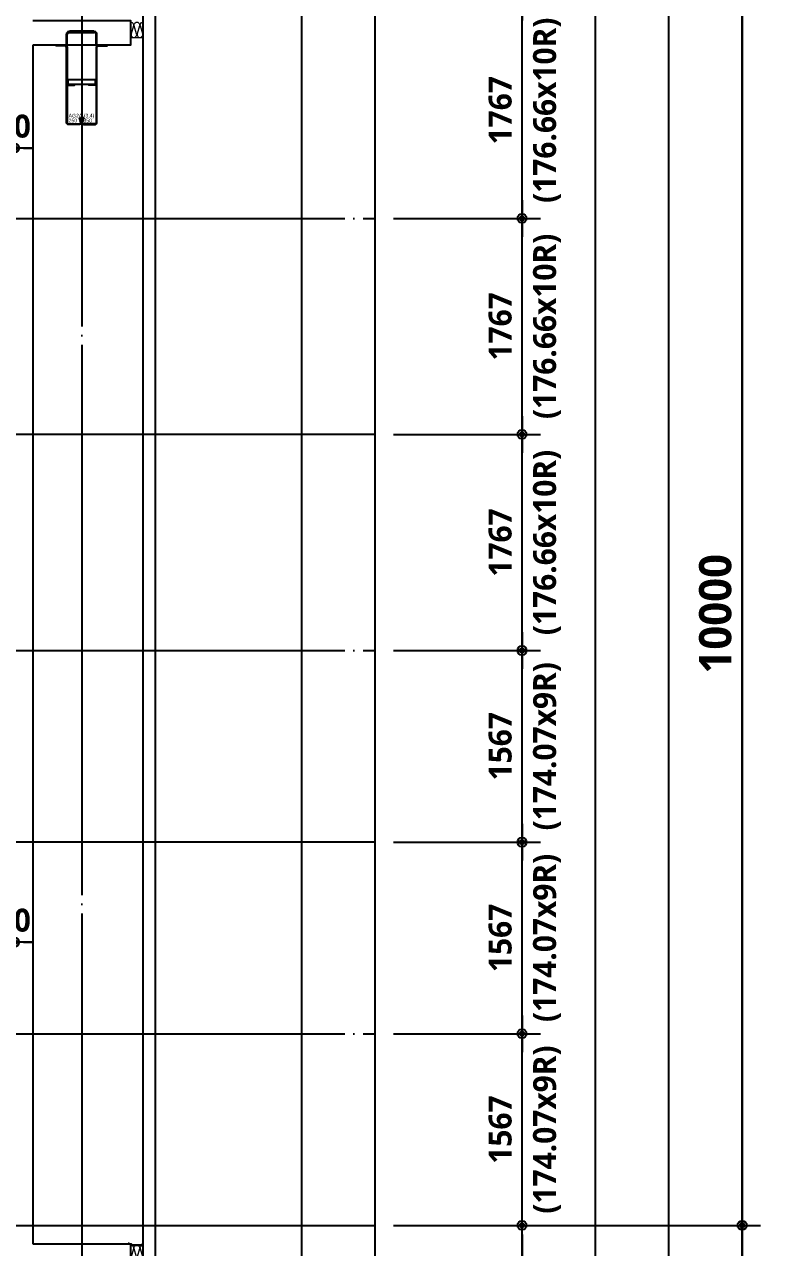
# Model space of a CAD drawing. Header units: millimetres. Extents: x 0 to 356400, y 0 to 68257.
# Drawn here: x 118807 to 124825, y 31518 to 41518 of the extents above; entities that cross this region are included whole.
import ezdxf
from ezdxf.enums import TextEntityAlignment as Align

# ---------------------------------------------------------------- set-up
doc = ezdxf.new("R2010")
doc.units = ezdxf.units.MM
doc.header["$LTSCALE"] = 75
doc.linetypes.add('CEN', pattern=[62, 60, -1, 0, -1])
doc.layers.get('Defpoints').update_dxf_attribs({"color": 161})
for name, color, linetype in [('##좌굴방지', 6, 'Continuous'), ('A-CEN', 1, 'CEN'), ('A-FLOR-GW', 6, 'Continuous'), ('A-ST-AXIS-CEN', 252, 'CEN'), ('A-ST-AXIS-DIM', 7, 'Continuous'), ('A-ST-CONC', 2, 'Continuous')]:
    doc.layers.add(name, color=color, linetype=linetype)
doc.layers.add('A-XXXX-INSL2', color=8, linetype='Continuous', lineweight=18)
doc.layers.add('A-XXXX-STL', color=3, linetype='Continuous', lineweight=25)
for name, color, linetype, plot in [('Defpoint', 161, 'Continuous', False), ('G(그리드1)', 185, 'Continuous', False), ('G(그리드2)', 235, 'Continuous', False)]:
    doc.layers.add(name, color=color, linetype=linetype, plot=plot)
doc.styles.add('SH_대대리576', font='')
doc.styles.add('SH_진천_나눔', font='NanumGothicBold.ttf')
doc.styles.get("Standard").update_dxf_attribs({"font": 'arial.ttf'})
doc.styles.get('SH_대대리576').set_extended_font_data('NanumGothic', bold=True)
doc.dimstyles.new('SHP 75', dxfattribs={"dimscale": 75, "dimtxt": 3.5, "dimasz": 1, "dimexe": 2, "dimexo": 2, "dimgap": 1, "dimtad": 1, "dimdec": 0, "dimzin": 0, "dimdsep": 46, "dimtxsty": 'SH_대대리576', "dimblk": 'DIMDOT', "dimcen": 0.09, "dimclrd": 256, "dimclre": 256, "dimclrt": 3, "dimadec": 0, "dimazin": 1, "dimtfac": 1, "dimtdec": 0, "dimtix": 1, "dimtmove": 2, "dimatfit": 0, "dimldrblk": 'DIMDOT', "dimfxl": 1, "dimtfillclr": 3, "dimtolj": 1, "dimtzin": 0, "dimlwd": -1, "dimlwe": -1, "dimarcsym": 0})
doc.dimstyles.new('SHP 75 (in)', dxfattribs={"dimscale": 75, "dimtxt": 2.5, "dimasz": 1, "dimexe": 2, "dimexo": 2, "dimgap": 1, "dimtad": 1, "dimdec": 0, "dimzin": 0, "dimdsep": 46, "dimtxsty": 'SH_대대리576', "dimblk": 'DIMDOT', "dimblk1": 'NONE', "dimblk2": 'DIMDOT', "dimcen": 0.09, "dimclrd": 256, "dimclre": 256, "dimclrt": 3, "dimadec": 0, "dimazin": 1, "dimtfac": 1, "dimtdec": 0, "dimtix": 1, "dimtmove": 2, "dimatfit": 0, "dimldrblk": 'DIMDOT', "dimfxl": 1, "dimtfillclr": 3, "dimtolj": 1, "dimtzin": 0, "dimlwd": -1, "dimlwe": -1, "dimarcsym": 0})
pattern_1 = [(45, (-26656.6069, -1454.5902), (-0.25, 0.25), [])]

# ---------------------------------------------------------------- blocks, each defined once
blk = doc.blocks.new('DIMDOT')
at = {"color": 0}
blk.add_line((-2, 0), (2, 0), dxfattribs=at)
for radius in [0.5, 0.25]:
    blk.add_circle((0, 0), radius, dxfattribs=at)
blk = doc.blocks.new('*D1434')
at = {"layer": 'A-ST-AXIS-DIM'}
for p, q in [((121825, 41700), (124825, 41700)), ((124675, 41625), (124675, 31775)), ((121825, 31700), (124825, 31700))]:
    blk.add_line(p, q, dxfattribs=at)
at = {"layer": 'Defpoints', "color": 0}
for p in [(121675, 41700), (121675, 31700), (124675, 31700)]:
    blk.add_point(p, dxfattribs=at)
at = {"layer": 'A-ST-AXIS-DIM', "linetype": 'ByBlock', "xscale": 75, "yscale": 75, "zscale": 75}
for p, rotation in [((124675, 41700), 90), ((124675, 31700), 270)]:
    blk.add_blockref('DIMDOT', p, dxfattribs=dict(at, rotation=rotation))
at = {"layer": 'A-ST-AXIS-DIM', "color": 3, "insert": (124456, 36700), "char_height": 262.5, "attachment_point": 5, "rotation": 90, "style": 'SH_진천_나눔'}
blk.add_mtext('\\A1;10000', dxfattribs=at)
blk = doc.blocks.new('*D1439')
at = {"layer": 'A-ST-AXIS-DIM'}
for p, q in [((121825, 31700), (124825, 31700)), ((124675, 31625), (124675, 27275)), ((121825, 27200), (124825, 27200))]:
    blk.add_line(p, q, dxfattribs=at)
at = {"layer": 'Defpoints', "color": 0}
for p in [(121675, 31700), (121675, 27200), (124675, 27200)]:
    blk.add_point(p, dxfattribs=at)
at = {"layer": 'A-ST-AXIS-DIM', "linetype": 'ByBlock', "xscale": 75, "yscale": 75, "zscale": 75}
for p, rotation in [((124675, 31700), 90), ((124675, 27200), 270)]:
    blk.add_blockref('DIMDOT', p, dxfattribs=dict(at, rotation=rotation))
at = {"layer": 'A-ST-AXIS-DIM', "color": 3, "insert": (124456, 29450), "char_height": 262.5, "attachment_point": 5, "rotation": 90, "style": 'SH_진천_나눔'}
blk.add_mtext('\\A1;4500', dxfattribs=at)
blk = doc.blocks.new('*D1444')
at = {"layer": 'A-ST-AXIS-DIM'}
for p, q in [((121825, 31700), (123025, 31700)), ((122875, 31625), (122875, 29525)), ((121825, 29450), (123025, 29450))]:
    blk.add_line(p, q, dxfattribs=at)
at = {"layer": 'Defpoints', "color": 0}
for p in [(121675, 31700), (121675, 29450), (122875, 29450)]:
    blk.add_point(p, dxfattribs=at)
at = {"layer": 'A-ST-AXIS-DIM', "linetype": 'ByBlock', "xscale": 75, "yscale": 75, "zscale": 75}
for p, rotation in [((122875, 31700), 90), ((122875, 29450), 270)]:
    blk.add_blockref('DIMDOT', p, dxfattribs=dict(at, rotation=rotation))
at = {"layer": 'A-ST-AXIS-DIM', "color": 3, "char_height": 187.5, "attachment_point": 5, "rotation": 90, "style": 'SH_대대리576'}
for s, insert in [('\\A1;(187.50x12R)', (123080, 30575)), ('\\A1;2250', (122697, 30575))]:
    blk.add_mtext(s, dxfattribs=dict(at, insert=insert))
blk = doc.blocks.new('_None')
blk = doc.blocks.new('*D7695')
at = {"layer": 'A-ST-AXIS-DIM'}
for p, q in [((122875, 33342), (122875, 33417)), ((121825, 33267), (123025, 33267)), ((122875, 31700), (122875, 33267)), ((121825, 31700), (123025, 31700)), ((122875, 31625), (122875, 31550))]:
    blk.add_line(p, q, dxfattribs=at)
at = {"layer": 'Defpoints', "color": 0}
for p in [(121675, 33267), (122875, 33267), (121675, 31700)]:
    blk.add_point(p, dxfattribs=at)
at = {"layer": 'A-ST-AXIS-DIM', "linetype": 'ByBlock', "xscale": 75, "yscale": 75, "zscale": 75}
for p, rotation in [((122875, 33267), 270), ((122875, 31700), 90)]:
    blk.add_blockref('DIMDOT', p, dxfattribs=dict(at, rotation=rotation))
at = {"layer": 'A-ST-AXIS-DIM', "color": 3, "char_height": 187.5, "attachment_point": 5, "rotation": 90, "style": 'SH_대대리576'}
for s, insert in [('\\A1;(174.07x9R)', (123080, 32483)), ('\\A1;1567', (122697, 32483))]:
    blk.add_mtext(s, dxfattribs=dict(at, insert=insert))
blk = doc.blocks.new('*D7696')
at = {"layer": 'A-ST-AXIS-DIM'}
for p, q in [((122875, 34908), (122875, 34983)), ((121825, 34833), (123025, 34833)), ((122875, 33267), (122875, 34833)), ((121825, 33267), (123025, 33267)), ((122875, 33192), (122875, 33117))]:
    blk.add_line(p, q, dxfattribs=at)
at = {"layer": 'Defpoints', "color": 0}
for p in [(121675, 34833), (122875, 34833), (121675, 33267)]:
    blk.add_point(p, dxfattribs=at)
at = {"layer": 'A-ST-AXIS-DIM', "linetype": 'ByBlock', "xscale": 75, "yscale": 75, "zscale": 75}
for p, rotation in [((122875, 34833), 270), ((122875, 33267), 90)]:
    blk.add_blockref('DIMDOT', p, dxfattribs=dict(at, rotation=rotation))
at = {"layer": 'A-ST-AXIS-DIM', "color": 3, "char_height": 187.5, "attachment_point": 5, "rotation": 90, "style": 'SH_대대리576'}
for s, insert in [('\\A1;(174.07x9R)', (123080, 34050)), ('\\A1;1567', (122697, 34050))]:
    blk.add_mtext(s, dxfattribs=dict(at, insert=insert))
blk = doc.blocks.new('*D7697')
at = {"layer": 'A-ST-AXIS-DIM'}
for p, q in [((122875, 36475), (122875, 36550)), ((121825, 36400), (123025, 36400)), ((122875, 34833), (122875, 36400)), ((121825, 34833), (123025, 34833)), ((122875, 34758), (122875, 34683))]:
    blk.add_line(p, q, dxfattribs=at)
at = {"layer": 'Defpoints', "color": 0}
for p in [(121675, 36400), (122875, 36400), (121675, 34833)]:
    blk.add_point(p, dxfattribs=at)
at = {"layer": 'A-ST-AXIS-DIM', "linetype": 'ByBlock', "xscale": 75, "yscale": 75, "zscale": 75}
for p, rotation in [((122875, 36400), 270), ((122875, 34833), 90)]:
    blk.add_blockref('DIMDOT', p, dxfattribs=dict(at, rotation=rotation))
at = {"layer": 'A-ST-AXIS-DIM', "color": 3, "char_height": 187.5, "attachment_point": 5, "rotation": 90, "style": 'SH_대대리576'}
for s, insert in [('\\A1;(174.07x9R)', (123080, 35617)), ('\\A1;1567', (122697, 35617))]:
    blk.add_mtext(s, dxfattribs=dict(at, insert=insert))
blk = doc.blocks.new('*D7698')
at = {"layer": 'A-ST-AXIS-DIM'}
for p, q in [((122875, 38242), (122875, 38317)), ((121825, 38167), (123025, 38167)), ((122875, 36400), (122875, 38167)), ((121825, 36400), (123025, 36400)), ((122875, 36325), (122875, 36250))]:
    blk.add_line(p, q, dxfattribs=at)
at = {"layer": 'Defpoints', "color": 0}
for p in [(121675, 38167), (122875, 38167), (121675, 36400)]:
    blk.add_point(p, dxfattribs=at)
at = {"layer": 'A-ST-AXIS-DIM', "linetype": 'ByBlock', "xscale": 75, "yscale": 75, "zscale": 75}
for p, rotation in [((122875, 38167), 270), ((122875, 36400), 90)]:
    blk.add_blockref('DIMDOT', p, dxfattribs=dict(at, rotation=rotation))
at = {"layer": 'A-ST-AXIS-DIM', "color": 3, "char_height": 187.5, "attachment_point": 5, "rotation": 90, "style": 'SH_대대리576'}
for s, insert in [('\\A1;(176.66x10R)', (123080, 37283)), ('\\A1;1767', (122697, 37283))]:
    blk.add_mtext(s, dxfattribs=dict(at, insert=insert))
blk = doc.blocks.new('*D7699')
at = {"layer": 'A-ST-AXIS-DIM'}
for p, q in [((122875, 40008), (122875, 40083)), ((121825, 39933), (123025, 39933)), ((122875, 38167), (122875, 39933)), ((121825, 38167), (123025, 38167)), ((122875, 38092), (122875, 38017))]:
    blk.add_line(p, q, dxfattribs=at)
at = {"layer": 'Defpoints', "color": 0}
for p in [(121675, 39933), (122875, 39933), (121675, 38167)]:
    blk.add_point(p, dxfattribs=at)
at = {"layer": 'A-ST-AXIS-DIM', "linetype": 'ByBlock', "xscale": 75, "yscale": 75, "zscale": 75}
for p, rotation in [((122875, 39933), 270), ((122875, 38167), 90)]:
    blk.add_blockref('DIMDOT', p, dxfattribs=dict(at, rotation=rotation))
at = {"layer": 'A-ST-AXIS-DIM', "color": 3, "char_height": 187.5, "attachment_point": 5, "rotation": 90, "style": 'SH_대대리576'}
for s, insert in [('\\A1;(176.66x10R)', (123080, 39050)), ('\\A1;1767', (122697, 39050))]:
    blk.add_mtext(s, dxfattribs=dict(at, insert=insert))
blk = doc.blocks.new('*D7700')
at = {"layer": 'A-ST-AXIS-DIM'}
for p, q in [((122875, 41775), (122875, 41850)), ((121825, 41700), (123025, 41700)), ((122875, 39933), (122875, 41700)), ((121825, 39933), (123025, 39933)), ((122875, 39858), (122875, 39783))]:
    blk.add_line(p, q, dxfattribs=at)
at = {"layer": 'Defpoints', "color": 0}
for p in [(121675, 41700), (122875, 41700), (121675, 39933)]:
    blk.add_point(p, dxfattribs=at)
at = {"layer": 'A-ST-AXIS-DIM', "linetype": 'ByBlock', "xscale": 75, "yscale": 75, "zscale": 75}
for p, rotation in [((122875, 41700), 270), ((122875, 39933), 90)]:
    blk.add_blockref('DIMDOT', p, dxfattribs=dict(at, rotation=rotation))
at = {"layer": 'A-ST-AXIS-DIM', "color": 3, "char_height": 187.5, "attachment_point": 5, "rotation": 90, "style": 'SH_대대리576'}
for s, insert in [('\\A1;(176.66x10R)', (123080, 40817)), ('\\A1;1767', (122697, 40817))]:
    blk.add_mtext(s, dxfattribs=dict(at, insert=insert))
blk = doc.blocks.new('*D7791')
at = {"layer": 'A-ST-AXIS-DIM'}
for p, q in [((118575, 33665), (118575, 34165)), ((118725, 33665), (118725, 34165)), ((118500, 34015), (118425, 34015)), ((118725, 34015), (118575, 34015)), ((118800, 34015), (118875, 34015))]:
    blk.add_line(p, q, dxfattribs=at)
at = {"layer": 'Defpoints', "color": 0}
for p in [(118575, 34015), (118575, 33515), (118725, 33515)]:
    blk.add_point(p, dxfattribs=at)
at = {"layer": 'A-ST-AXIS-DIM', "linetype": 'ByBlock', "xscale": 75, "yscale": 75, "zscale": 75}
blk.add_blockref('DIMDOT', (118575, 34015), dxfattribs=at)
at = {"layer": 'A-ST-AXIS-DIM', "linetype": 'ByBlock', "xscale": 75, "yscale": 75, "zscale": 75, "rotation": 180}
blk.add_blockref('DIMDOT', (118725, 34015), dxfattribs=at)
at = {"layer": 'A-ST-AXIS-DIM', "color": 3, "insert": (118650, 34194), "char_height": 187.5, "attachment_point": 5, "style": 'SH_대대리576'}
blk.add_mtext('\\A1;150', dxfattribs=at)
blk = doc.blocks.new('*D7796')
at = {"layer": 'A-ST-AXIS-DIM'}
for p, q in [((118575, 40158), (118575, 40658)), ((118725, 40158), (118725, 40658)), ((118500, 40508), (118425, 40508)), ((118725, 40508), (118575, 40508)), ((118800, 40508), (118875, 40508))]:
    blk.add_line(p, q, dxfattribs=at)
at = {"layer": 'Defpoints', "color": 0}
for p in [(118575, 40508), (118575, 40008), (118725, 40008)]:
    blk.add_point(p, dxfattribs=at)
at = {"layer": 'A-ST-AXIS-DIM', "linetype": 'ByBlock', "xscale": 75, "yscale": 75, "zscale": 75}
blk.add_blockref('DIMDOT', (118575, 40508), dxfattribs=at)
at = {"layer": 'A-ST-AXIS-DIM', "linetype": 'ByBlock', "xscale": 75, "yscale": 75, "zscale": 75, "rotation": 180}
blk.add_blockref('DIMDOT', (118725, 40508), dxfattribs=at)
at = {"layer": 'A-ST-AXIS-DIM', "color": 3, "insert": (118650, 40686), "char_height": 187.5, "attachment_point": 5, "style": 'SH_대대리576'}
blk.add_mtext('\\A1;150', dxfattribs=at)
blk = doc.blocks.new('G$CFA1FB643')
h = blk.add_hatch()
h.set_pattern_fill('ANSI31', color=252, scale=0.1, angle=45, style=0)
h.set_pattern_definition(pattern_1)
h.paths.add_polyline_path([(184, 760), (234, 760), (234, 754), (184, 754)])
h = blk.add_hatch()
h.set_pattern_fill('ANSI31', color=252, scale=0.1, angle=45, style=0)
h.set_pattern_definition(pattern_1)
h.paths.add_polyline_path([(84, 645), (84, 695), (90, 695), (90, 645)])
h = blk.add_hatch()
h.set_pattern_fill('ANSI31', color=252, scale=0.1, angle=45, style=0)
h.set_pattern_definition(pattern_1)
h.paths.add_polyline_path([(334, 645), (334, 695), (328, 695), (328, 645)])
at = {"layer": '##좌굴방지'}
for points in [[(328, 328), (90, 328), (90, 322), (150, 322), (150, 328)], [(98, 328), (98, 368), (320, 368), (320, 328)], [(328, 328), (328, 322), (268, 322), (268, 328)]]:
    blk.add_lwpolyline(points, dxfattribs=at)
at = {"color": 2, "linetype": 'Continuous'}
for p, q in [((84, 645), (84, 739)), ((90, 645), (90, 739)), ((105, 760), (313, 760)), ((105, 754), (313, 754)), ((328, 645), (328, 739)), ((334, 645), (334, 739)), ((84, 645), (90, 645)), ((334, 645), (328, 645))]:
    blk.add_line(p, q, dxfattribs=at)
at = {"color": 3, "linetype": 'Continuous'}
for p, q in [((109, 760), (109, 766)), ((109, 766), (309, 766)), ((109, 760), (309, 760)), ((309, 760), (309, 766))]:
    blk.add_line(p, q, dxfattribs=at)
at = {"color": 7, "linetype": 'Continuous'}
blk.add_line((84, 625), (84, 515), dxfattribs=at)
at = {"color": 252, "linetype": 'Continuous'}
blk.add_line((346, 650), (334, 650), dxfattribs=at)
at = {"color": 2, "linetype": 'Continuous'}
for points in [[(191, 54), (196, 56), (208, 24, -0.520567), (191, 0), (102, 0, -0.414214), (84, 18), (84, 630, 0.413373), (70, 644), (0, 644), (0, 650), (70, 650, -0.413938), (90, 630), (90, 18, 0.414214), (102, 6), (191, 6, 0.520567), (202, 22)], [(227, 54), (222, 56), (210, 24, 0.520567), (227, 0), (316, 0, 0.414214), (334, 18), (334, 630, -0.413373), (348, 644), (418, 644), (418, 650), (348, 650, 0.413938), (328, 630), (328, 18, -0.414214), (316, 6), (227, 6, -0.520567), (216, 22)]]:
    blk.add_lwpolyline(points, format="xyb", close=True, dxfattribs=at)
for centre, radius, start, end in [((105, 739), 21, 90, 180), ((105, 739), 15, 90, 180), ((313, 739), 21, 0, 90), ((313, 739), 15, 0, 90)]:
    blk.add_arc(centre, radius, start, end, dxfattribs=at)
at = {"layer": 'Defpoint', "linetype": 'Continuous'}
for s, p in [('AG2A (3,4)', (102, 73)), ('250 X 850', (102, 33))]:
    blk.add_text(s, height=30, dxfattribs=at).set_placement(p, align=Align.MIDDLE_LEFT)

msp = doc.modelspace()

# ---------------------------------------------------------------- linework, layer by layer
at = {"layer": 'A-CEN'}
for p, q in [((116925, 39933.3), (121675, 39933.3)), ((116925, 36400), (121675, 36400)), ((116925, 33266.7), (121675, 33266.7)), ((103775, 31700), (121675, 31700))]:
    msp.add_line(p, q, dxfattribs=at)
for points in [[(121675, 38166.7), (103775, 38166.7)], [(121675, 34833.3), (103775, 34833.3)]]:
    msp.add_lwpolyline(points, dxfattribs=at)
at = {"layer": 'A-FLOR-GW'}
for p, q in [((119875, 56300), (119875, 21100)), ((119775, 56200), (119775, 21200))]:
    msp.add_line(p, q, dxfattribs=at)
at = {"layer": 'A-ST-AXIS-CEN'}
msp.add_line((119275, 57500), (119275, 9200), dxfattribs=at)
at = {"layer": 'A-ST-CONC'}
msp.add_line((118875, 41350), (118875, 31550), dxfattribs=at)
for points in [[(118875, 41550), (119675, 41550), (119675, 41350), (118875, 41350)], [(118875, 31550), (119675, 31550), (119675, 31350), (118875, 31350)]]:
    msp.add_lwpolyline(points, dxfattribs=at)
at = {"layer": 'A-XXXX-INSL2'}
msp.add_line((119675, 41412), (119775, 41412), dxfattribs=at)
for points in [[(119676.5, 41537, -0.509267), (119698.6, 41506.7), (119679.4, 41442.3, 1.37259), (119723.6, 41442.3), (119704.4, 41506.7, -1.37259), (119748.6, 41506.7), (119729.4, 41442.3, 1.37259), (119773.6, 41442.3), (119754.4, 41506.7, -0.4882903), (119775, 41537)], [(119676.5, 31537, -0.509267), (119698.6, 31506.7), (119679.4, 31442.3, 1.37259), (119723.6, 31442.3), (119704.4, 31506.7, -1.37259), (119748.6, 31506.7), (119729.4, 31442.3, 1.37259), (119773.6, 31442.3), (119754.4, 31506.7, -0.4882903), (119775, 31537)]]:
    msp.add_lwpolyline(points, format="xyb", dxfattribs=at)
at = {"layer": 'A-XXXX-STL'}
for p, q in [((119661.9, 31553.5), (119657.4, 31553.5)), ((119657.4, 31553.5), (119658.7, 31551.5)), ((119658.7, 31551.5), (119659.6, 31543.6)), ((119660.5, 31551.5), (119659.6, 31543.6)), ((119661.9, 31553.5), (119660.5, 31551.5))]:
    msp.add_line(p, q, dxfattribs=at)
at = {"layer": 'A-XXXX-STL', "const_width": 3}
for points in [[(119645, 41550), (119675, 41550), (119675, 41410.6), (119733, 41410.6)], [(119645, 31550), (119675, 31550), (119675, 31410.6), (119733, 31410.6)]]:
    msp.add_lwpolyline(points, dxfattribs=at)
at = {"layer": 'A-XXXX-STL'}
msp.add_lwpolyline([(119775, 31537), (119676.5, 31537), (119676.5, 31550), (119678.5, 31550), (119678.5, 31539), (119773, 31539), (119773, 31550), (119775, 31550)], close=True, dxfattribs=at)
at = {"layer": 'G(그리드1)'}
for points in [[(124675, 59900), (98075, 59900), (98075, 6800), (124675, 6800)], [(124675, 59900), (100775, 59900), (100775, 6800), (124675, 6800)], [(124075, 59300), (101375, 59300), (101375, 7400), (124075, 7400)], [(123475, 58700), (101975, 58700), (101975, 8000), (123475, 8000)], [(122875, 58100), (102575, 58100), (102575, 8600), (122875, 8600)], [(121675, 57500), (103775, 57500), (103775, 9200), (121675, 9200)]]:
    msp.add_lwpolyline(points, close=True, dxfattribs=at)
at = {"layer": 'G(그리드2)'}
msp.add_lwpolyline([(121075, 56900), (104375, 56900), (104375, 9800), (121075, 9800)], close=True, dxfattribs=at)

# ---------------------------------------------------------------- block references
msp.add_blockref('G$CFA1FB643', (119066, 40700))

# ---------------------------------------------------------------- dimensions: what is measured, and where the dimension line sits
at = {"layer": 'A-ST-AXIS-DIM'}
for base, p1, p2, angle, dimstyle, override, picture, middle in [((124675, 31700), (121675, 41700), (121675, 31700), 90, 'SHP 75', {"dimtxsty": 'SH_진천_나눔', "dimldrblk": 'DIMDOT'}, '*D1434', (124456.1, 36700)), ((118575, 40507.5), (118725, 40007.5), (118575, 40007.5), 0, 'SHP 75 (in)', {"dimtxsty": 'SH_대대리576', "dimldrblk": 'DIMDOT'}, '*D7796', (118650, 40685.6)), ((118575, 34015.5), (118725, 33515.5), (118575, 33515.5), 0, 'SHP 75 (in)', {"dimtxsty": 'SH_대대리576', "dimldrblk": 'DIMDOT'}, '*D7791', (118650, 34193.6)), ((124675, 27200), (121675, 31700), (121675, 27200), 90, 'SHP 75', {"dimtxsty": 'SH_진천_나눔', "dimldrblk": 'DIMDOT'}, '*D1439', (124455.7, 29450))]:
    dim = msp.add_linear_dim(base=base, p1=p1, p2=p2, angle=angle, dimstyle=dimstyle, override=override, dxfattribs=at)
    dim.commit()
    dim.dimension.update_dxf_attribs({"geometry": picture, "text_midpoint": middle})
for base, p1, p2, angle, text, picture, middle in [((122875, 41700), (121675, 39933.3), (121675, 41700), 270, '<>\\X(176.66x10R)', '*D7700', (122875, 40816.7)), ((122875, 39933.3), (121675, 38166.7), (121675, 39933.3), 270, '<>\\X(176.66x10R)', '*D7699', (122875, 39050)), ((122875, 38166.7), (121675, 36400), (121675, 38166.7), 270, '<>\\X(176.66x10R)', '*D7698', (122875, 37283.3)), ((122875, 36400), (121675, 34833.3), (121675, 36400), 270, '<>\\X(174.07x9R)', '*D7697', (122875, 35616.7)), ((122875, 34833.3), (121675, 33266.7), (121675, 34833.3), 270, '<>\\X(174.07x9R)', '*D7696', (122875, 34050)), ((122875, 33266.7), (121675, 31700), (121675, 33266.7), 270, '<>\\X(174.07x9R)', '*D7695', (122875, 32483.3)), ((122875, 29450), (121675, 31700), (121675, 29450), 90, '<>\\X(187.50x12R)', '*D1444', (122875, 30575))]:
    dim = msp.add_linear_dim(base=base, p1=p1, p2=p2, angle=angle, text=text, dimstyle='SHP 75 (in)', override={"dimtxsty": 'SH_대대리576', "dimldrblk": 'DIMDOT'}, dxfattribs=at)
    dim.commit()
    dim.dimension.update_dxf_attribs({"geometry": picture, "text_midpoint": middle})

doc.saveas('drawing.dxf')
